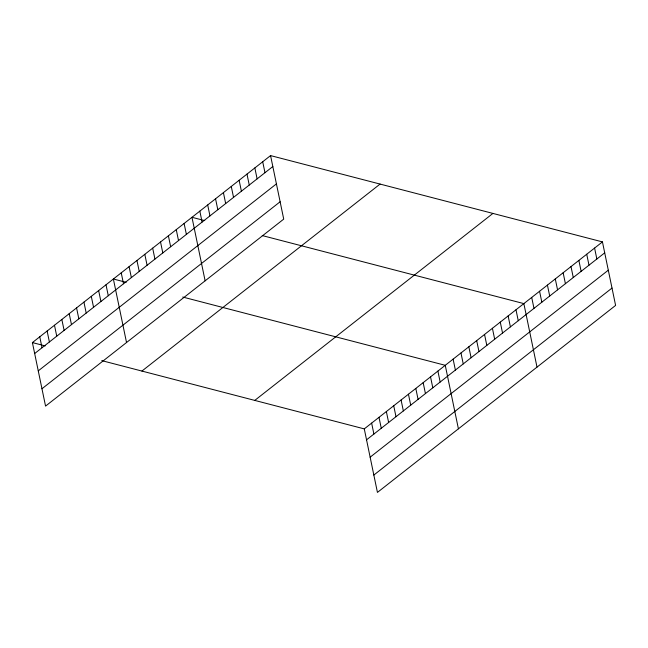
<?xml version="1.0" encoding="UTF-8"?>
<svg xmlns="http://www.w3.org/2000/svg" width="648" height="648" viewBox="0 0 648 648"><rect width="100%" height="100%" fill="white"/><g stroke="black" fill="none" stroke-linecap="round" stroke-linejoin="round"><path stroke-width="0.97" d="M270.564 155.593L283.719 219.113L45.554 406.102L32.4 342.581L270.564 155.593L602.446 241.898L615.6 305.419L377.436 492.407L364.281 428.887L602.446 241.898M34.668 353.524L272.832 166.536M38.256 370.875L276.429 183.886M41.958 388.751L280.13 201.763M141.92 371.061L380.084 184.073M254.761 400.407L492.925 213.419M366.541 439.83L604.714 252.841M370.138 457.18L608.302 270.192M373.839 475.057L612.004 288.068M204.752 220.62L191.97 217.299L205.124 280.819M262.246 235.572L523.851 303.604L537.006 367.124M126.158 282.326L113.376 279.005L126.53 342.525M182.736 297.043L445.257 365.31L458.411 428.83M32.4 342.581L45.174 345.902M101.76 360.62L364.281 428.887M594.589 248.071L596.849 259.006M586.724 254.243L588.991 265.178M578.866 260.407L581.135 271.35M571.01 266.579L573.269 277.522M563.144 272.751L565.412 283.694M555.287 278.924L557.555 289.859M547.43 285.096L549.698 296.031M539.573 291.26L541.833 302.203M531.708 297.432L533.976 308.375M515.994 309.776L518.254 320.72M508.129 315.949L510.397 326.884M500.272 322.113L502.54 333.056M492.415 328.285L494.675 339.228M484.55 334.457L486.818 345.4M476.693 340.629L478.961 351.572M468.836 346.802L471.096 357.736M460.971 352.974L463.239 363.909M453.114 359.138L455.382 370.081M437.894 371.093L440.162 382.028M430.531 376.869L432.799 387.812M423.168 382.652L425.436 393.587M415.805 388.427L418.073 399.371M408.451 394.211L410.711 405.154M401.088 399.986L403.348 410.929M393.725 405.769L395.993 416.713M386.362 411.545L388.63 422.488M378.999 417.328L381.267 428.271M371.636 423.112L373.904 434.047M262.707 161.765L264.975 172.7M254.85 167.937L257.11 178.872M246.985 174.101L249.253 185.044M239.128 180.274L241.396 191.217M231.271 186.446L233.539 197.389M223.414 192.618L225.674 203.553M215.549 198.79L217.817 209.725M207.692 204.954L209.96 215.897M199.835 211.126L202.095 222.07M184.113 223.471L186.381 234.406M176.256 229.643L178.516 240.578M168.391 235.807L170.659 246.75M160.534 241.979L162.802 252.923M152.677 248.152L154.937 259.095M144.812 254.324L147.08 265.267M136.955 260.496L139.223 271.431M129.098 266.66L131.358 277.603M121.233 272.832L123.501 283.775M106.013 284.788L108.281 295.723M98.65 290.563L100.918 301.506M91.295 296.347L93.555 307.282M83.932 302.122L86.2 313.065M76.569 307.905L78.837 318.84M69.206 313.681L71.474 324.624M61.843 319.464L64.112 330.407M54.481 325.239L56.749 336.182M47.126 331.023L49.386 341.966M39.763 336.806L42.031 347.741"/></g></svg>
